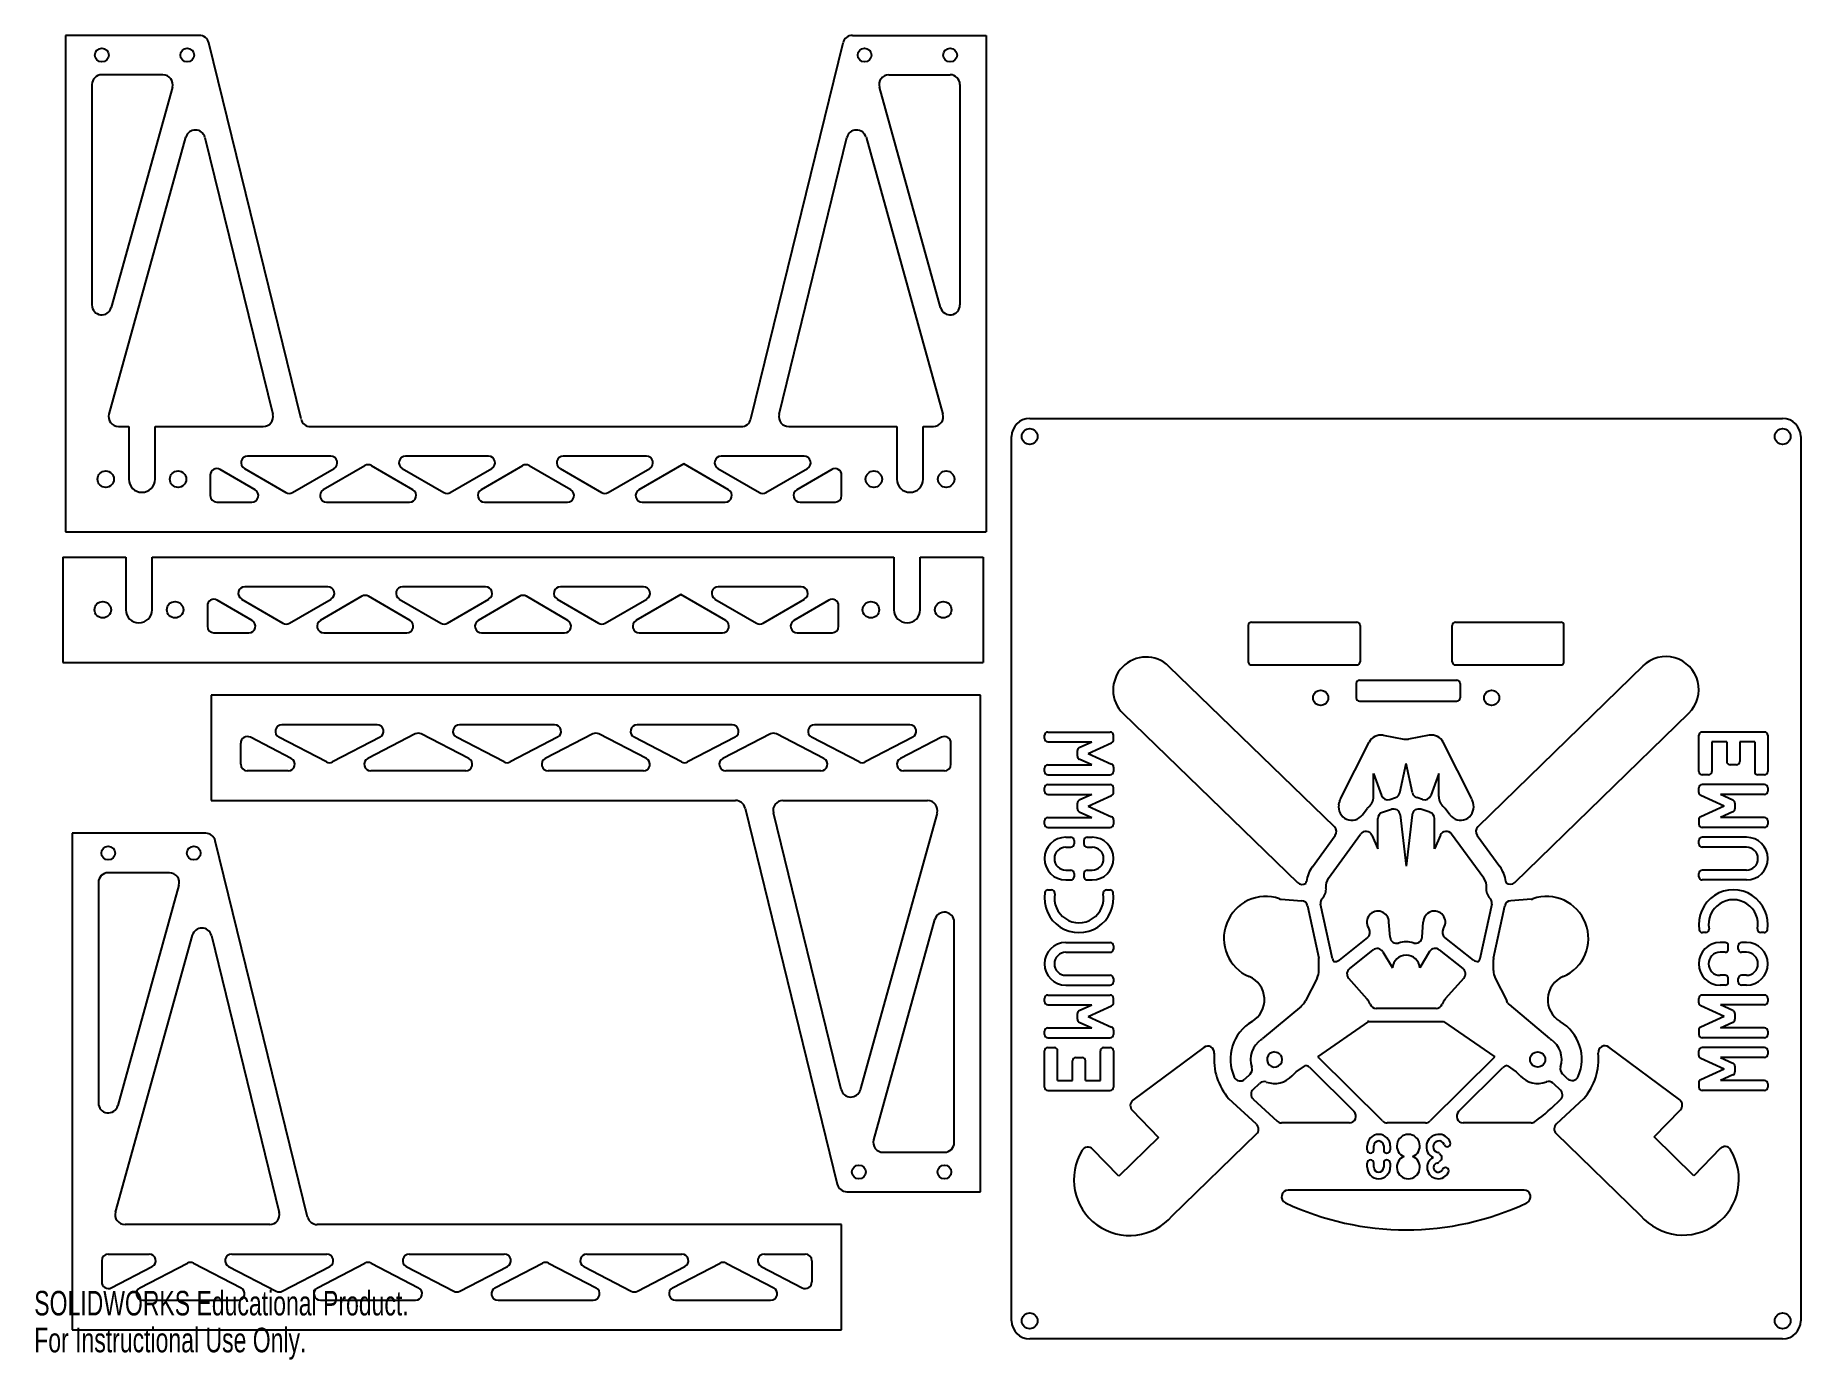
# Model space of a CAD drawing. Header units: millimetres. Extents: x 0 to 269, y 0 to 201.
import ezdxf

# ---------------------------------------------------------------- set-up
doc = ezdxf.new("R2010")
doc.units = ezdxf.units.MM
doc.layers.add('SLD-0', color=179, linetype='Continuous')
doc.styles.add('SLDTEXTSTYLE0', font='TXT', dxfattribs={"width": 0.7})

msp = doc.modelspace()

# ---------------------------------------------------------------- linework, layer by layer
at = {"color": 7, "linetype": 'Continuous', "lineweight": 25}
for p, q in [((4.77, 201.37), (4.77, 125.87)), ((25.09, 201.37), (4.77, 201.37)), ((124.44, 201.37), (144.77, 201.37)), ((144.77, 201.37), (144.77, 125.87)), ((40.57, 143.02), (26.55, 200.23)), ((108.97, 143.02), (122.99, 200.23)), ((8.77, 193.87), (8.77, 160.36)), ((19.57, 195.37), (10.27, 195.37)), ((21.01, 193.47), (11.71, 159.96)), ((137.82, 159.96), (128.52, 193.47)), ((129.96, 195.37), (139.27, 195.37)), ((140.77, 193.87), (140.77, 160.36)), ((11.37, 143.78), (23.05, 185.87)), ((25.96, 185.83), (36.27, 143.73)), ((113.26, 143.73), (123.57, 185.83)), ((126.48, 185.87), (138.16, 143.78)), ((12.81, 141.87), (14.37, 141.87)), ((14.37, 141.87), (14.37, 133.87)), ((18.37, 133.87), (18.37, 141.87)), ((18.37, 141.87), (34.81, 141.87)), ((42.02, 141.87), (107.51, 141.87)), ((114.72, 141.87), (131.17, 141.87)), ((131.17, 141.87), (131.17, 133.87)), ((135.17, 133.87), (135.17, 141.87)), ((135.17, 141.87), (136.72, 141.87)), ((45.08, 137.37), (32.45, 137.37)), ((69.08, 137.37), (56.45, 137.37)), ((93.08, 137.37), (80.45, 137.37)), ((117.08, 137.37), (104.45, 137.37)), ((26.77, 134.48), (26.77, 131.37)), ((33.59, 132.24), (28.27, 135.34)), ((31.95, 135.51), (38.26, 131.83)), ((39.27, 131.83), (45.59, 135.51)), ((50.26, 135.92), (43.95, 132.24)), ((57.59, 132.24), (51.27, 135.92)), ((55.95, 135.51), (62.26, 131.83)), ((63.27, 131.83), (69.59, 135.51)), ((74.26, 135.92), (67.95, 132.24)), ((81.59, 132.24), (75.27, 135.92)), ((79.95, 135.51), (86.26, 131.83)), ((87.27, 131.83), (93.59, 135.51)), ((98.77, 136.22), (91.95, 132.24)), ((105.59, 132.24), (98.77, 136.22)), ((103.95, 135.51), (110.26, 131.83)), ((111.27, 131.83), (117.59, 135.51)), ((121.26, 135.34), (115.95, 132.24)), ((122.77, 131.37), (122.77, 134.48)), ((27.77, 130.37), (33.08, 130.37)), ((44.45, 130.37), (57.08, 130.37)), ((68.45, 130.37), (81.08, 130.37)), ((92.45, 130.37), (105.08, 130.37)), ((116.45, 130.37), (121.77, 130.37)), ((4.77, 125.87), (144.77, 125.87))]:
    msp.add_line(p, q, dxfattribs=at)
for centre, radius in [((10.27, 198.37), 1.05), ((23.27, 198.37), 1.05), ((126.27, 198.37), 1.05), ((139.27, 198.37), 1.05), ((10.87, 133.87), 1.25), ((21.87, 133.87), 1.25), ((127.67, 133.87), 1.25), ((138.67, 133.87), 1.25)]:
    msp.add_circle(centre, radius, dxfattribs=at)
for centre, radius, start, end in [((25.09, 199.87), 1.5, 13.7681, 90), ((124.44, 199.87), 1.5, 90, 166.2319), ((10.27, 193.87), 1.5, 90, 180), ((19.57, 193.87), 1.5, 344.4851, 90), ((129.96, 193.87), 1.5, 90, 195.5149), ((139.27, 193.87), 1.5, 0, 90), ((24.5, 185.47), 1.5, 13.7681, 164.4851), ((125.03, 185.47), 1.5, 15.5149, 166.2319), ((10.27, 160.36), 1.5, 180, 344.4851), ((139.27, 160.36), 1.5, 195.5149, 0), ((12.81, 143.37), 1.5, 164.4851, 270), ((34.81, 143.37), 1.5, 270, 13.7681), ((42.02, 143.37), 1.5, 193.7681, 270), ((107.51, 143.37), 1.5, 270, 346.2319), ((114.72, 143.37), 1.5, 166.2319, 270), ((136.72, 143.37), 1.5, 270, 15.5149), ((32.45, 136.37), 1, 90, 239.7436), ((45.08, 136.37), 1, 300.2564, 90), ((56.45, 136.37), 1, 90, 239.7436), ((69.08, 136.37), 1, 300.2564, 90), ((80.45, 136.37), 1, 90, 239.7436), ((93.08, 136.37), 1, 300.2564, 90), ((104.45, 136.37), 1, 90, 239.7436), ((117.08, 136.37), 1, 300.2564, 90), ((27.77, 134.48), 1, 59.7436, 180), ((50.77, 135.06), 1, 59.7436, 120.2564), ((74.77, 135.06), 1, 59.7436, 120.2564), ((121.77, 134.48), 1, 0, 120.2564), ((16.37, 133.87), 2, 180, 0), ((33.08, 131.37), 1, 270, 59.7436), ((38.77, 132.69), 1, 239.7436, 300.2564), ((44.45, 131.37), 1, 120.2564, 270), ((57.08, 131.37), 1, 270, 59.7436), ((62.77, 132.69), 1, 239.7436, 300.2564), ((68.45, 131.37), 1, 120.2564, 270), ((81.08, 131.37), 1, 270, 59.7436), ((86.77, 132.69), 1, 239.7436, 300.2564), ((92.45, 131.37), 1, 120.2564, 270), ((105.08, 131.37), 1, 270, 59.7436), ((110.77, 132.69), 1, 239.7436, 300.2564), ((116.45, 131.37), 1, 120.2564, 270), ((133.17, 133.87), 2, 180, 0), ((27.77, 131.37), 1, 180, 270), ((121.77, 131.37), 1, 270, 0)]:
    msp.add_arc(centre, radius, start, end, dxfattribs=at)
at = {"layer": 'SLD-0', "color": 179, "linetype": 'Continuous', "lineweight": 25}
for p, q in [((151.37, 143.11), (265.87, 143.11)), ((148.62, 5.86), (148.62, 140.36)), ((268.62, 140.36), (268.62, 5.86)), ((4.32, 122.01), (13.92, 122.01)), ((4.32, 122.01), (4.32, 106.01)), ((13.92, 122.01), (13.92, 114.01)), ((17.92, 122.01), (130.72, 122.01)), ((17.92, 114.01), (17.92, 122.01)), ((130.72, 122.01), (130.72, 114.01)), ((134.72, 122.01), (144.32, 122.01)), ((134.72, 114.01), (134.72, 122.01)), ((144.32, 122.01), (144.32, 106.01)), ((33.14, 112.37), (27.83, 115.47)), ((31.5, 115.64), (37.82, 111.96)), ((44.64, 117.51), (32.01, 117.51)), ((38.83, 111.96), (45.14, 115.64)), ((49.82, 116.05), (43.5, 112.37)), ((57.14, 112.37), (50.83, 116.05)), ((55.5, 115.64), (61.82, 111.96)), ((68.64, 117.51), (56.01, 117.51)), ((62.83, 111.96), (69.14, 115.64)), ((73.82, 116.05), (67.5, 112.37)), ((81.14, 112.37), (74.83, 116.05)), ((79.5, 115.64), (85.82, 111.96)), ((92.64, 117.51), (80.01, 117.51)), ((86.83, 111.96), (93.14, 115.64)), ((98.32, 116.35), (91.5, 112.37)), ((105.14, 112.37), (98.32, 116.35)), ((103.5, 115.64), (109.82, 111.96)), ((116.64, 117.51), (104.01, 117.51)), ((110.83, 111.96), (117.14, 115.64)), ((120.82, 115.47), (115.5, 112.37)), ((26.32, 114.61), (26.32, 111.51)), ((122.32, 111.51), (122.32, 114.61)), ((27.32, 110.51), (32.64, 110.51)), ((44.01, 110.51), (56.64, 110.51)), ((68.01, 110.51), (80.64, 110.51)), ((92.01, 110.51), (104.64, 110.51)), ((116.01, 110.51), (121.32, 110.51)), ((184.62, 111.61), (184.62, 106.11)), ((185.12, 112.11), (201.12, 112.11)), ((201.62, 111.61), (201.62, 106.11)), ((215.62, 106.11), (215.62, 111.61)), ((216.12, 112.11), (232.12, 112.11)), ((232.62, 106.11), (232.62, 111.61)), ((4.32, 106.01), (144.32, 106.01)), ((197.71, 80.99), (172.54, 105.4)), ((185.12, 105.61), (201.12, 105.61)), ((216.12, 105.61), (232.12, 105.61)), ((244.64, 105.46), (219.51, 81)), ((201.02, 102.81), (201.02, 100.61)), ((201.52, 103.31), (216.32, 103.31)), ((216.82, 102.81), (216.82, 100.61)), ((143.9, 101), (26.9, 101)), ((26.9, 101), (26.9, 85)), ((143.9, 25.5), (143.9, 101)), ((201.52, 100.11), (216.32, 100.11)), ((165.58, 98.22), (192.08, 72.52)), ((225.16, 72.54), (251.61, 98.29)), ((39.08, 91.38), (32.86, 94.61)), ((44.44, 90.86), (37.21, 94.61)), ((52.12, 96.5), (37.67, 96.5)), ((52.58, 94.61), (45.36, 90.86)), ((57.94, 95.13), (50.71, 91.38)), ((66.08, 91.38), (58.86, 95.13)), ((71.44, 90.86), (64.21, 94.61)), ((79.12, 96.5), (64.67, 96.5)), ((79.58, 94.61), (72.36, 90.86)), ((84.94, 95.13), (77.71, 91.38)), ((93.08, 91.38), (85.86, 95.13)), ((98.44, 90.86), (91.21, 94.61)), ((106.12, 96.5), (91.67, 96.5)), ((106.58, 94.61), (99.36, 90.86)), ((111.94, 95.13), (104.71, 91.38)), ((120.08, 91.38), (112.86, 95.13)), ((125.44, 90.86), (118.21, 94.61)), ((133.12, 96.5), (118.67, 96.5)), ((133.58, 94.61), (126.36, 90.86)), ((137.94, 94.61), (131.71, 91.38)), ((153.62, 94.41), (153.62, 94.91)), ((154.12, 95.41), (163.62, 95.41)), ((164.12, 94.23), (164.12, 94.91)), ((205.12, 94.92), (208.26, 94.35)), ((212.11, 94.92), (208.97, 94.35)), ((253.12, 89.41), (253.12, 94.91)), ((263.12, 95.41), (253.62, 95.41)), ((263.62, 94.91), (263.62, 89.41)), ((31.4, 90.5), (31.4, 93.72)), ((139.4, 90.5), (139.4, 93.72)), ((154.12, 93.91), (160.82, 93.91)), ((158.62, 91.73), (158.62, 92.58)), ((158.91, 93.04), (160.82, 93.91)), ((160.27, 92.16), (163.82, 93.77)), ((160.27, 92.16), (163.82, 90.54)), ((198.62, 85.23), (202.98, 93.85)), ((218.61, 85.23), (214.25, 93.85)), ((255.12, 93.91), (255.12, 89.41)), ((257.37, 93.91), (255.12, 93.91)), ((257.37, 93.91), (257.37, 90.91)), ((261.62, 93.91), (259.37, 93.91)), ((259.37, 93.91), (259.37, 90.91)), ((261.62, 93.91), (261.62, 89.41)), ((38.62, 89.5), (32.4, 89.5)), ((65.62, 89.5), (51.17, 89.5)), ((92.62, 89.5), (78.17, 89.5)), ((119.62, 89.5), (105.17, 89.5)), ((138.4, 89.5), (132.17, 89.5)), ((153.62, 89.41), (153.62, 89.91)), ((154.12, 90.41), (160.82, 90.41)), ((154.12, 88.91), (163.62, 88.91)), ((160.82, 90.41), (158.91, 91.27)), ((164.12, 90.08), (164.12, 89.41)), ((203.65, 89.08), (204.87, 85.76)), ((203.65, 85.59), (203.65, 89.08)), ((207.66, 86.19), (208.62, 90.61)), ((209.57, 86.19), (208.62, 90.61)), ((213.58, 89.08), (212.36, 85.76)), ((213.58, 85.59), (213.58, 89.08)), ((254.62, 88.91), (253.62, 88.91)), ((258.87, 90.41), (257.87, 90.41)), ((263.12, 88.91), (262.12, 88.91)), ((153.62, 86.41), (153.62, 86.91)), ((154.12, 87.41), (163.62, 87.41)), ((154.12, 85.91), (160.82, 85.91)), ((160.82, 85.91), (158.91, 85.04)), ((164.12, 86.23), (164.12, 86.91)), ((253.12, 86.23), (253.12, 86.91)), ((263.12, 87.41), (253.62, 87.41)), ((263.12, 85.91), (256.42, 85.91)), ((258.32, 85.04), (256.42, 85.91)), ((263.62, 86.91), (263.62, 86.41)), ((26.9, 85), (106.64, 85)), ((108.1, 83.85), (122.12, 26.64)), ((113.85, 85), (135.85, 85)), ((158.62, 83.73), (158.62, 84.58)), ((158.91, 83.27), (160.82, 82.41)), ((160.27, 84.16), (163.82, 85.77)), ((160.27, 84.16), (163.82, 82.54)), ((198.38, 84.35), (198.44, 84.68)), ((201.96, 82.82), (202.67, 83.8)), ((205, 83.2), (206.38, 83.66)), ((206.13, 85.16), (207.01, 85.46)), ((211.1, 85.16), (210.22, 85.46)), ((212.23, 83.2), (210.86, 83.66)), ((215.27, 82.82), (214.56, 83.8)), ((218.85, 84.35), (218.8, 84.68)), ((256.97, 84.16), (253.41, 85.77)), ((256.97, 84.16), (253.41, 82.54)), ((258.32, 83.27), (256.42, 82.41)), ((258.62, 84.58), (258.62, 83.73)), ((122.71, 41.04), (112.39, 83.14)), ((137.29, 83.09), (125.61, 41)), ((153.62, 81.41), (153.62, 81.91)), ((154.12, 82.41), (160.82, 82.41)), ((154.12, 80.91), (163.62, 80.91)), ((164.12, 82.08), (164.12, 81.41)), ((204.32, 77.64), (204.32, 82.25)), ((207.69, 82.83), (208.62, 75.01)), ((209.54, 82.83), (208.62, 75.01)), ((212.91, 77.64), (212.91, 82.25)), ((253.12, 82.08), (253.12, 81.41)), ((263.12, 80.91), (253.62, 80.91)), ((263.12, 82.41), (256.42, 82.41)), ((263.62, 81.91), (263.62, 81.41)), ((5.75, 80.01), (5.75, 4.51)), ((26.07, 80.01), (5.75, 80.01)), ((41.55, 21.65), (27.53, 78.86)), ((156.87, 79.41), (157.62, 79.41)), ((156.87, 77.91), (157.62, 77.91)), ((158.12, 78.91), (158.12, 78.41)), ((159.62, 78.91), (159.62, 78.41)), ((160.12, 79.41), (160.87, 79.41)), ((160.12, 77.91), (160.87, 77.91)), ((194.36, 74.92), (197.82, 79.68)), ((196.79, 73.17), (201.69, 79.9)), ((203.41, 79.71), (204.32, 77.64)), ((213.82, 79.71), (212.91, 77.64)), ((220.44, 73.17), (215.54, 79.9)), ((219.4, 79.7), (222.87, 74.94)), ((253.12, 78.41), (253.12, 78.91)), ((260.37, 79.41), (253.62, 79.41)), ((260.37, 77.91), (253.62, 77.91)), ((9.75, 72.51), (9.75, 38.99)), ((20.55, 74.01), (11.25, 74.01)), ((156.87, 74.41), (157.62, 74.41)), ((156.87, 72.91), (157.62, 72.91)), ((158.12, 73.91), (158.12, 73.41)), ((159.62, 73.91), (159.62, 73.41)), ((160.12, 74.41), (160.87, 74.41)), ((160.12, 72.91), (160.87, 72.91)), ((253.12, 73.41), (253.12, 73.91)), ((260.37, 74.41), (253.62, 74.41)), ((260.37, 72.91), (253.62, 72.91)), ((22, 72.11), (12.69, 38.59)), ((154.18, 71.41), (154.68, 71.41)), ((163.05, 71.41), (163.56, 71.41)), ((189.6, 69.99), (192.72, 69.75)), ((227.63, 69.99), (224.52, 69.75)), ((193.62, 68.97), (195.35, 61.02)), ((197.42, 60.91), (195.61, 69.25)), ((221.63, 69.24), (219.84, 60.94)), ((221.9, 61.04), (223.61, 68.97)), ((12.35, 22.41), (24.04, 64.5)), ((26.94, 64.46), (37.26, 22.36)), ((127.65, 33.4), (136.95, 66.91)), ((139.9, 33), (139.9, 66.51)), ((202.88, 65.64), (202.99, 65.46)), ((206.18, 64.2), (206, 66.5)), ((211.05, 64.2), (211.23, 66.5)), ((214.35, 65.64), (214.25, 65.48)), ((254.18, 64.91), (253.68, 64.91)), ((263.06, 64.91), (262.55, 64.91)), ((156.87, 63.41), (163.62, 63.41)), ((156.87, 61.91), (163.62, 61.91)), ((164.12, 62.91), (164.12, 62.41)), ((202.75, 64.17), (198.43, 60.72)), ((199.99, 59.41), (203.58, 62.27)), ((205.06, 62), (206.54, 59.53)), ((212.18, 62.02), (210.69, 59.53)), ((213.66, 62.29), (217.25, 59.43)), ((218.84, 60.72), (214.49, 64.18)), ((257.11, 63.41), (256.36, 63.41)), ((257.11, 61.91), (256.36, 61.91)), ((257.61, 62.41), (257.61, 62.91)), ((259.11, 62.41), (259.11, 62.91)), ((260.37, 63.41), (259.61, 63.41)), ((260.37, 61.91), (259.61, 61.91)), ((195.35, 59.13), (195.35, 61.02)), ((221.88, 59.13), (221.88, 60.82)), ((156.87, 58.41), (163.62, 58.41)), ((156.87, 56.91), (163.62, 56.91)), ((164.12, 57.91), (164.12, 57.41)), ((195.08, 57.99), (193.3, 54.51)), ((199.87, 57.96), (202.66, 54.82)), ((217.38, 57.98), (214.57, 54.82)), ((222.16, 57.99), (223.92, 54.54)), ((257.11, 58.41), (256.36, 58.41)), ((257.11, 56.91), (256.36, 56.91)), ((257.61, 57.41), (257.61, 57.91)), ((259.11, 57.41), (259.11, 57.91)), ((260.37, 58.41), (259.61, 58.41)), ((260.37, 56.91), (259.61, 56.91)), ((153.62, 54.41), (153.62, 54.91)), ((154.12, 55.41), (163.62, 55.41)), ((154.12, 53.91), (160.82, 53.91)), ((158.91, 53.04), (160.82, 53.91)), ((160.27, 52.16), (163.82, 53.77)), ((164.12, 54.23), (164.12, 54.91)), ((192.68, 53.73), (186.79, 48.8)), ((224.28, 53.96), (230.44, 48.8)), ((253.12, 54.23), (253.12, 54.91)), ((256.97, 52.16), (253.41, 53.77)), ((263.12, 55.41), (253.62, 55.41)), ((263.12, 53.91), (256.42, 53.91)), ((258.32, 53.04), (256.42, 53.91)), ((263.62, 54.91), (263.62, 54.41)), ((158.62, 51.73), (158.62, 52.58)), ((158.91, 51.27), (160.82, 50.41)), ((160.27, 52.16), (163.82, 50.54)), ((195.19, 45.99), (202.95, 51.37)), ((202.95, 51.37), (202.76, 51.37)), ((202.93, 51.39), (214.3, 51.39)), ((213.16, 53.39), (204.07, 53.39)), ((214.3, 51.39), (222.09, 46.01)), ((256.97, 52.16), (253.41, 50.54)), ((256.42, 50.41), (258.32, 51.27)), ((258.62, 52.58), (258.62, 51.73)), ((153.62, 49.41), (153.62, 49.91)), ((154.12, 50.41), (160.82, 50.41)), ((154.12, 48.91), (163.62, 48.91)), ((164.12, 50.08), (164.12, 49.41)), ((253.12, 50.08), (253.12, 49.41)), ((263.12, 48.91), (253.62, 48.91)), ((263.12, 50.41), (256.42, 50.41)), ((263.62, 49.91), (263.62, 49.41)), ((153.62, 41.41), (153.62, 46.91)), ((154.12, 47.41), (155.12, 47.41)), ((155.62, 42.41), (155.62, 46.91)), ((158.37, 45.91), (159.37, 45.91)), ((162.12, 42.41), (162.12, 46.91)), ((162.62, 47.41), (163.62, 47.41)), ((164.12, 46.91), (164.12, 41.41)), ((177.85, 47.45), (167.07, 39.4)), ((188.6, 46.76), (188.65, 46.72)), ((205.01, 36.26), (195.23, 45.94)), ((222.01, 45.93), (212.28, 36.26)), ((250.22, 39.47), (239.42, 47.5)), ((253.12, 46.23), (253.12, 46.91)), ((256.97, 44.16), (253.41, 45.77)), ((263.12, 47.41), (253.62, 47.41)), ((263.12, 45.91), (256.42, 45.91)), ((256.42, 45.91), (258.32, 45.04)), ((263.62, 46.91), (263.62, 46.41)), ((157.87, 42.41), (157.87, 45.41)), ((159.87, 42.41), (159.87, 45.41)), ((184.9, 43.39), (184.09, 42.61)), ((191.29, 43.13), (191.87, 43.75)), ((191.87, 43.75), (191.91, 43.71)), ((191.91, 43.71), (193.33, 44.7)), ((193.9, 44.42), (200.69, 37.68)), ((216.59, 37.68), (223.34, 44.4)), ((224, 44.69), (225.36, 43.75)), ((225.94, 43.13), (225.36, 43.75)), ((233.18, 42.68), (232.35, 43.46)), ((256.97, 44.16), (253.41, 42.54)), ((258.32, 43.27), (256.42, 42.41)), ((258.62, 44.58), (258.62, 43.73)), ((154.12, 40.91), (163.62, 40.91)), ((155.62, 42.41), (157.87, 42.41)), ((159.87, 42.41), (162.12, 42.41)), ((185.36, 41.06), (186.32, 41.98)), ((230.98, 42), (232.07, 40.97)), ((253.12, 42.08), (253.12, 41.41)), ((263.12, 40.91), (253.62, 40.91)), ((263.12, 42.41), (256.42, 42.41)), ((263.62, 41.91), (263.62, 41.41)), ((166.95, 37.9), (170.98, 33.76)), ((185.85, 35.75), (181.67, 39.62)), ((185.36, 39.6), (188.99, 36.24)), ((235.62, 39.66), (231.45, 35.78)), ((246.32, 33.83), (250.34, 37.97)), ((199.98, 35.97), (189.67, 35.97)), ((211.57, 35.97), (205.72, 35.97)), ((227.63, 35.97), (217.3, 35.97)), ((170.98, 33.76), (164.92, 27.87)), ((173.05, 21.83), (185.86, 34.3)), ((202.7, 31.85), (202.7, 32.47)), ((203.7, 31.85), (203.7, 32.47)), ((205.2, 32.47), (205.2, 31.85)), ((206.2, 32.47), (206.2, 31.85)), ((231.44, 34.34), (244.27, 21.89)), ((252.39, 27.94), (246.32, 33.83)), ((129.09, 31.5), (138.4, 31.5)), ((164.92, 27.87), (160.93, 31.97)), ((202.7, 29.23), (202.7, 29.85)), ((203.7, 29.23), (203.7, 29.85)), ((205.2, 29.85), (205.2, 29.23)), ((206.2, 29.85), (206.2, 29.23)), ((213.94, 30.37), (213.63, 30.02)), ((213.71, 31.31), (213.95, 31.01)), ((256.38, 32.05), (252.39, 27.94)), ((123.57, 25.5), (143.9, 25.5)), ((226.55, 25.73), (190.68, 25.73)), ((35.8, 20.51), (13.8, 20.51)), ((122.75, 20.51), (43.01, 20.51)), ((122.75, 4.51), (122.75, 20.51)), ((10.25, 15.01), (10.25, 11.78)), ((11.25, 16.01), (17.48, 16.01)), ((11.71, 10.89), (17.94, 14.12)), ((16.06, 10.89), (23.29, 14.64)), ((24.21, 14.64), (31.44, 10.89)), ((29.56, 14.12), (36.79, 10.37)), ((30.02, 16.01), (44.48, 16.01)), ((37.71, 10.37), (44.94, 14.12)), ((43.06, 10.89), (50.29, 14.64)), ((51.21, 14.64), (58.44, 10.89)), ((56.56, 14.12), (63.79, 10.37)), ((57.02, 16.01), (71.48, 16.01)), ((64.71, 10.37), (71.94, 14.12)), ((70.06, 10.89), (77.29, 14.64)), ((78.21, 14.64), (85.44, 10.89)), ((83.56, 14.12), (90.79, 10.37)), ((84.02, 16.01), (98.48, 16.01)), ((91.71, 10.37), (98.94, 14.12)), ((97.06, 10.89), (104.29, 14.64)), ((105.21, 14.64), (112.44, 10.89)), ((110.56, 14.12), (116.79, 10.89)), ((111.02, 16.01), (117.25, 16.01)), ((118.25, 15.01), (118.25, 11.78)), ((16.52, 9.01), (30.98, 9.01)), ((43.52, 9.01), (57.98, 9.01)), ((70.52, 9.01), (84.98, 9.01)), ((97.52, 9.01), (111.98, 9.01)), ((5.75, 4.51), (122.75, 4.51)), ((265.87, 3.11), (151.37, 3.11))]:
    msp.add_line(p, q, dxfattribs=at)
for centre, radius in [((151.37, 140.36), 1.2), ((265.87, 140.36), 1.2), ((10.42, 114.01), 1.25), ((21.42, 114.01), 1.25), ((127.22, 114.01), 1.25), ((138.22, 114.01), 1.25), ((195.62, 100.61), 1.15), ((221.62, 100.61), 1.15), ((11.25, 77.01), 1.05), ((24.25, 77.01), 1.05), ((228.62, 45.61), 1.15), ((125.4, 28.5), 1.05), ((138.4, 28.5), 1.05), ((151.37, 5.86), 1.2), ((265.87, 5.86), 1.2)]:
    msp.add_circle(centre, radius, dxfattribs=at)
for centre, radius, start, end in [((151.37, 140.36), 2.75, 90, 180), ((265.87, 140.36), 2.75, 0, 90), ((27.32, 114.61), 1, 59.7436, 180), ((32.01, 116.51), 1, 90, 239.7436), ((44.64, 116.51), 1, 300.2564, 90), ((50.32, 115.19), 1, 59.7436, 120.2564), ((56.01, 116.51), 1, 90, 239.7436), ((68.64, 116.51), 1, 300.2564, 90), ((74.32, 115.19), 1, 59.7436, 120.2564), ((80.01, 116.51), 1, 90, 239.7436), ((92.64, 116.51), 1, 300.2564, 90), ((104.01, 116.51), 1, 90, 239.7436), ((116.64, 116.51), 1, 300.2564, 90), ((121.32, 114.61), 1, 0, 120.2564), ((15.92, 114.01), 2, 180, 0), ((132.72, 114.01), 2, 180, 0), ((27.32, 111.51), 1, 180, 270), ((32.64, 111.51), 1, 270, 59.7436), ((38.32, 112.82), 1, 239.7436, 300.2564), ((44.01, 111.51), 1, 120.2564, 270), ((56.64, 111.51), 1, 270, 59.7436), ((62.32, 112.82), 1, 239.7436, 300.2564), ((68.01, 111.51), 1, 120.2564, 270), ((80.64, 111.51), 1, 270, 59.7436), ((86.32, 112.82), 1, 239.7436, 300.2564), ((92.01, 111.51), 1, 120.2564, 270), ((104.64, 111.51), 1, 270, 59.7436), ((110.32, 112.82), 1, 239.7436, 300.2564), ((116.01, 111.51), 1, 120.2564, 270), ((121.32, 111.51), 1, 270, 0), ((185.12, 111.61), 0.5, 90, 180), ((201.12, 111.61), 0.5, 0, 90), ((216.12, 111.61), 0.5, 90, 180), ((232.12, 111.61), 0.5, 0, 90), ((169.06, 101.81), 5, 45.8692, 225.8692), ((185.12, 106.11), 0.5, 180, 270), ((201.12, 106.11), 0.5, 270, 0), ((216.12, 106.11), 0.5, 180, 270), ((232.12, 106.11), 0.5, 270, 0), ((248.12, 101.88), 5, 314.2265, 134.2265), ((201.52, 102.81), 0.5, 90, 180), ((216.32, 102.81), 0.5, 0, 90), ((201.52, 100.61), 0.5, 180, 270), ((216.32, 100.61), 0.5, 270, 0), ((32.4, 93.72), 1, 62.5924, 180), ((37.67, 95.5), 1, 90, 242.5924), ((52.12, 95.5), 1, 297.4076, 90), ((58.4, 94.24), 1, 62.5924, 117.4076), ((64.67, 95.5), 1, 90, 242.5924), ((79.12, 95.5), 1, 297.4076, 90), ((85.4, 94.24), 1, 62.5924, 117.4076), ((91.67, 95.5), 1, 90, 242.5924), ((106.12, 95.5), 1, 297.4076, 90), ((112.4, 94.24), 1, 62.5924, 117.4076), ((118.67, 95.5), 1, 90, 242.5924), ((133.12, 95.5), 1, 297.4076, 90), ((138.4, 93.72), 1, 0, 117.4076), ((154.12, 94.91), 0.5, 90, 180), ((154.12, 94.41), 0.5, 180, 270), ((163.62, 94.91), 0.5, 0, 90), ((163.62, 94.23), 0.5, 294.444, 0), ((204.77, 92.95), 2, 79.7617, 153.1684), ((208.62, 96.32), 2, 259.7617, 280.2383), ((212.47, 92.95), 2, 26.8316, 100.2383), ((253.62, 94.91), 0.5, 90, 180), ((263.12, 94.91), 0.5, 0, 90), ((38.62, 90.5), 1, 270, 62.5924), ((51.17, 90.5), 1, 117.4076, 270), ((65.62, 90.5), 1, 270, 62.5924), ((78.17, 90.5), 1, 117.4076, 270), ((92.62, 90.5), 1, 270, 62.5924), ((105.17, 90.5), 1, 117.4076, 270), ((119.62, 90.5), 1, 270, 62.5924), ((132.17, 90.5), 1, 117.4076, 270), ((159.12, 92.58), 0.5, 114.4441, 179.9997), ((159.12, 91.73), 0.5, 179.9997, 245.556), ((32.4, 90.5), 1, 180, 270), ((44.9, 91.75), 1, 242.5924, 297.4076), ((71.9, 91.75), 1, 242.5924, 297.4076), ((98.9, 91.75), 1, 242.5924, 297.4076), ((125.9, 91.75), 1, 242.5924, 297.4076), ((138.4, 90.5), 1, 270, 0), ((154.12, 89.91), 0.5, 90, 180), ((154.12, 89.41), 0.5, 180, 270), ((163.62, 89.41), 0.5, 270, 0), ((163.62, 90.08), 0.5, 0, 65.5561), ((253.62, 89.41), 0.5, 180, 270), ((254.62, 89.41), 0.5, 270, 0), ((257.87, 90.91), 0.5, 180, 270), ((258.87, 90.91), 0.5, 270, 0), ((262.12, 89.41), 0.5, 180.0001, 270), ((263.12, 89.41), 0.5, 270, 360), ((154.12, 86.91), 0.5, 90, 180), ((154.12, 86.41), 0.5, 180, 270), ((163.62, 86.91), 0.5, 0, 90), ((163.62, 86.23), 0.5, 294.4441, 0), ((206.69, 86.4), 1, 288.6792, 347.8444), ((210.54, 86.4), 1, 192.1556, 251.3208), ((253.62, 86.91), 0.5, 90, 180), ((253.62, 86.23), 0.5, 180, 245.5562), ((263.12, 86.91), 0.5, 360, 90), ((263.12, 86.41), 0.5, 270, 360), ((106.64, 83.5), 1.5, 13.7681, 90), ((113.85, 83.5), 1.5, 90, 193.7681), ((135.85, 83.5), 1.5, 344.4851, 90), ((159.12, 84.58), 0.5, 114.4441, 180), ((159.12, 83.73), 0.5, 180, 245.5561), ((200.35, 84), 2, 169.7617, 323.9162), ((200.4, 84.32), 2, 153.1684, 169.7617), ((203.48, 83.21), 1, 127.5466, 143.9162), ((201.65, 85.59), 2, 307.5466, 0), ((205.81, 86.11), 1, 200.1031, 288.6792), ((206.7, 82.71), 1, 6.7542, 108.6792), ((210.53, 82.71), 1, 71.3208, 173.2458), ((211.42, 86.11), 1, 251.3208, 339.8969), ((215.58, 85.59), 2, 180, 232.4534), ((213.75, 83.21), 1, 36.0838, 52.4534), ((216.89, 84), 2, 216.0838, 10.2383), ((216.83, 84.32), 2, 10.2383, 26.8316), ((258.12, 84.58), 0.5, 0.0002, 65.5561), ((258.12, 83.73), 0.5, 294.4441, 0.0002), ((154.12, 81.91), 0.5, 90, 180), ((154.12, 81.41), 0.5, 180, 270), ((163.62, 81.41), 0.5, 270, 0), ((163.62, 82.08), 0.5, 0, 65.5561), ((197.01, 80.27), 1, 324.0119, 45.8692), ((205.32, 82.25), 1, 108.6792, 180), ((211.91, 82.25), 1, 0, 71.3208), ((220.21, 80.29), 1, 134.2265, 216.0838), ((253.62, 82.08), 0.5, 114.4441, 180), ((253.62, 81.41), 0.5, 180, 270), ((263.12, 81.91), 0.5, 360, 90), ((263.12, 81.41), 0.5, 270, 0), ((26.07, 78.51), 1.5, 13.7681, 90), ((156.87, 76.16), 3.25, 90, 270), ((156.87, 76.16), 1.75, 90, 270), ((157.62, 78.91), 0.5, 0, 90), ((157.62, 78.41), 0.5, 270, 0), ((160.12, 78.91), 0.5, 90, 180), ((160.12, 78.41), 0.5, 180, 270), ((160.87, 76.16), 3.25, 270, 90), ((160.87, 76.16), 1.75, 270, 90), ((202.5, 79.31), 1, 23.735, 143.9162), ((214.73, 79.31), 1, 36.0838, 156.265), ((253.62, 78.91), 0.5, 90, 180), ((253.62, 78.41), 0.5, 180, 270), ((260.37, 76.16), 3.25, 270, 90), ((260.37, 76.16), 1.75, 270, 90), ((11.25, 72.51), 1.5, 90, 180), ((20.55, 72.51), 1.5, 344.4851, 90), ((157.62, 73.91), 0.5, 0, 90), ((157.62, 73.41), 0.5, 270, 0), ((160.12, 73.91), 0.5, 90, 180), ((160.12, 73.41), 0.5, 180, 270), ((192.78, 73.23), 1, 225.8692, 308.791), ((192.47, 72.81), 1, 339.2329, 352.0528), ((198.41, 71.98), 5, 144.0119, 172.0528), ((198.4, 72), 2, 143.9162, 187.2796), ((218.83, 72), 2, 352.7204, 36.0838), ((218.83, 72), 5, 8.0429, 36.0838), ((224.77, 72.84), 1, 188.0429, 200.8629), ((224.46, 73.26), 1, 231.3047, 314.2265), ((253.62, 73.91), 0.5, 90, 180), ((253.62, 73.41), 0.5, 180, 270), ((158.87, 70.16), 5.25, 170.9153, 9.0847), ((154.18, 70.91), 0.5, 90, 170.9153), ((154.68, 70.91), 0.5, 349.8357, 90), ((158.87, 70.16), 3.75, 169.8357, 10.1643), ((163.05, 70.91), 0.5, 90, 190.1643), ((163.56, 70.91), 0.5, 9.0847, 90), ((187.25, 64.05), 6.35, 70.7043, 246.9055), ((189.68, 70.99), 1, 250.7043, 265.6428), ((196.59, 69.46), 1, 134.8666, 192.2568), ((194.55, 71.5), 1.89, 314.8666, 7.2796), ((222.68, 71.5), 1.89, 172.7204, 225.2469), ((220.65, 69.46), 1, 347.8389, 45.2469), ((227.56, 70.99), 1, 274.3572, 289.2957), ((229.98, 64.05), 6.35, 293.0945, 109.2957), ((258.37, 66.16), 5.25, 350.9153, 189.0847), ((258.37, 66.16), 3.75, 349.8357, 190.1643), ((138.4, 66.51), 1.5, 0, 164.4851), ((192.64, 68.76), 1, 12.2568, 85.6428), ((204.32, 66.5), 1.68, 0, 210.926), ((212.91, 66.5), 1.68, 329.074, 180), ((224.59, 68.76), 1, 94.3572, 167.8389), ((25.48, 64.1), 1.5, 13.7681, 164.4851), ((202.13, 64.95), 1, 308.5431, 30.926), ((215.11, 64.96), 1, 149.074, 231.5526), ((253.68, 65.41), 0.5, 189.0847, 270), ((254.18, 65.41), 0.5, 270, 10.1643), ((262.55, 65.41), 0.5, 169.8357, 270), ((263.06, 65.41), 0.5, 270, 350.9153), ((156.87, 60.16), 3.25, 90, 270), ((156.87, 60.16), 1.75, 90, 270), ((163.62, 62.91), 0.5, 0, 90), ((163.62, 62.41), 0.5, 270, 0), ((204.21, 61.49), 1, 30.926, 128.5431), ((207.18, 64.28), 1, 184.4312, 286.4619), ((208.62, 59.41), 4.08, 73.5381, 106.4619), ((210.05, 64.28), 1, 253.5381, 355.5688), ((213.04, 61.5), 1, 51.5526, 149.074), ((256.36, 60.16), 3.25, 90, 270), ((256.36, 60.16), 1.75, 90, 270), ((257.11, 62.91), 0.5, 0, 90), ((257.11, 62.41), 0.5, 270, 0), ((259.61, 62.91), 0.5, 90, 180), ((259.61, 62.41), 0.5, 180, 270), ((260.37, 60.16), 3.25, 270, 90), ((260.37, 60.16), 1.75, 270, 90), ((192.85, 59.13), 2.5, 332.9568, 0), ((198.4, 61.12), 1, 192.2568, 217.0585), ((197.8, 61.5), 1, 258.1397, 308.5431), ((200.62, 58.63), 1, 128.5431, 221.6587), ((208.62, 59.41), 2.08, 3.2947, 176.7053), ((216.63, 58.65), 1, 318.3413, 51.5526), ((219.46, 61.51), 1, 231.5526, 279.957), ((218.86, 61.15), 1, 320.8972, 347.8389), ((222.88, 60.82), 1, 167.8389, 180), ((224.38, 59.13), 2.5, 180, 207.0432), ((163.62, 57.91), 0.5, 0, 90), ((163.62, 57.41), 0.5, 270, 0), ((183.25, 54.69), 3.83, 300.3379, 66.9055), ((233.98, 54.69), 3.83, 113.0945, 239.6621), ((257.11, 57.91), 0.5, 0, 90), ((257.11, 57.41), 0.5, 270, 0), ((259.61, 57.91), 0.5, 90, 180), ((259.61, 57.41), 0.5, 180, 270), ((154.12, 54.91), 0.5, 90, 180), ((154.12, 54.41), 0.5, 180, 270), ((163.62, 54.91), 0.5, 0, 90), ((163.62, 54.23), 0.5, 294.4441, 0), ((191.07, 55.65), 2.5, 309.9472, 332.9568), ((200.8, 53.16), 2.5, 20.4745, 41.6587), ((204.07, 54.39), 1, 200.4745, 270), ((213.16, 54.39), 1, 270, 339.5255), ((216.44, 53.16), 2.5, 138.3413, 159.5255), ((221.69, 53.4), 2.5, 19.7373, 27.0432), ((224.52, 54.41), 0.5, 199.7373, 232.115), ((222.67, 52.05), 2.5, 50.0528, 52.115), ((253.62, 54.91), 0.5, 90, 180), ((253.62, 54.23), 0.5, 180, 245.5561), ((263.12, 54.91), 0.5, 0, 90), ((263.12, 54.41), 0.5, 270, 0), ((159.12, 52.58), 0.5, 114.4441, 180.0002), ((159.12, 51.73), 0.5, 180.0002, 245.5561), ((188.54, 45.65), 6.64, 120.3379, 204.1356), ((202.93, 50.39), 1, 90, 99.416), ((228.69, 45.65), 6.64, 336.5868, 59.6621), ((258.12, 52.58), 0.5, 0, 65.5561), ((258.12, 51.73), 0.5, 294.4441, 0), ((154.12, 49.91), 0.5, 90, 180), ((154.12, 49.41), 0.5, 180, 270), ((163.62, 49.41), 0.5, 270, 360), ((163.62, 50.08), 0.5, 0, 65.5562), ((188.62, 45.61), 3.65, 123.9024, 198.7951), ((185.19, 50.72), 2.5, 303.9024, 309.9472), ((232.05, 50.72), 2.5, 230.0528, 236.0976), ((228.62, 45.61), 3.65, 342.0904, 56.0976), ((253.62, 50.08), 0.5, 114.4441, 180), ((253.62, 49.41), 0.5, 180, 270), ((263.12, 49.91), 0.5, 0, 90), ((263.12, 49.41), 0.5, 270, 360), ((154.12, 46.91), 0.5, 90, 180), ((155.12, 46.91), 0.5, 0.0001, 90), ((158.37, 45.41), 0.5, 90, 180), ((159.37, 45.41), 0.5, 0, 90), ((162.62, 46.91), 0.5, 90, 180), ((163.62, 46.91), 0.5, 0, 90), ((178.45, 46.64), 1, 354.3586, 126.7329), ((188.54, 45.65), 9.14, 174.3586, 221.2504), ((188.62, 45.61), 1.15, 90.9591, 37.0472), ((188.65, 45.57), 1.15, 39.9708, 90.3019), ((195.93, 46.65), 1, 221.5769, 225.3026), ((221.31, 46.64), 1, 314.7931, 321.2777), ((228.74, 45.68), 9.14, 318.8453, 5.7372), ((238.83, 46.69), 1, 53.3628, 185.7372), ((253.62, 46.91), 0.5, 90, 180), ((253.62, 46.23), 0.5, 180, 245.5561), ((263.12, 46.91), 0.5, 0, 90), ((263.12, 46.41), 0.5, 270, 0), ((184.21, 44.11), 1, 313.4797, 18.7951), ((188.62, 45.61), 3.65, 249.7491, 317.042), ((193.2, 43.71), 1, 45.2153, 82.1826), ((224.05, 43.69), 1, 92.9276, 134.8805), ((228.62, 45.61), 3.65, 222.958, 291.1417), ((233.04, 44.18), 1, 162.0904, 226.616), ((233.86, 43.41), 1, 226.616, 336.5868), ((258.12, 44.58), 0.5, 359.9997, 65.556), ((258.12, 43.73), 0.5, 294.4441, 359.9997), ((124.16, 41.4), 1.5, 193.7681, 344.4851), ((154.12, 41.41), 0.5, 180, 270), ((163.62, 41.41), 0.5, 270, 0), ((183.4, 43.34), 1, 204.1356, 313.4797), ((186.04, 40.34), 1, 133.4797, 227.1347), ((187.01, 41.25), 1, 69.7491, 133.4797), ((230.29, 41.28), 1, 46.616, 111.1417), ((231.39, 40.24), 1, 315.4909, 46.616), ((253.62, 42.08), 0.5, 114.444, 180), ((253.62, 41.41), 0.5, 180, 270), ((263.12, 41.91), 0.5, 0, 90), ((263.12, 41.41), 0.5, 270, 360), ((11.25, 38.99), 1.5, 180, 344.4851), ((167.67, 38.6), 1, 126.7329, 224.2265), ((199.98, 36.97), 1, 270, 45.2153), ((217.3, 36.97), 1, 134.8805, 270), ((208.62, 62.63), 32.93, 306.5389, 315.4909), ((249.62, 38.66), 1, 315.8692, 53.3628), ((185.17, 35.01), 1, 314.2265, 47.1347), ((189.67, 36.97), 1, 227.1347, 270), ((205.72, 36.97), 1, 225.3026, 270), ((211.57, 36.97), 1, 270, 314.7931), ((227.63, 36.97), 1, 270, 306.5389), ((232.13, 35.05), 1, 132.9611, 225.8692), ((129.09, 33), 1.5, 164.4851, 270), ((138.4, 33), 1.5, 270, 0), ((160.21, 31.27), 1, 44.2265, 148.1912), ((204.45, 32.47), 1.75, 0, 180), ((204.45, 32.47), 0.75, 0, 180), ((208.95, 32.47), 1.75, 291.9602, 248.0398), ((213.58, 32.35), 1.88, 21.3087, 242.5339), ((213.58, 32.35), 0.876, 21.3087, 259.1411), ((214.86, 32.85), 0.5, 201.3087, 21.3087), ((257.1, 31.36), 1, 31.9045, 135.8692), ((166.58, 27.33), 8.49, 148.1912, 319.6881), ((203.2, 31.85), 0.5, 180, 0), ((203.2, 29.85), 0.5, 0, 180), ((205.7, 31.85), 0.5, 180, 0), ((205.7, 29.85), 0.5, 0, 180), ((208.95, 29.23), 1.75, 111.9602, 68.0398), ((213.5, 29.18), 1.7, 117.6645, 335.3757), ((213.5, 29.18), 0.7, 101.9585, 335.3757), ((213.26, 30.35), 0.5, 281.9585, 318.5833), ((213.32, 30.99), 0.5, 38.8339, 79.1411), ((213.56, 30.7), 0.5, 318.5833, 38.8339), ((250.73, 27.4), 8.49, 220.4077, 31.9045), ((204.45, 29.23), 1.75, 180, 0), ((204.45, 29.23), 0.75, 180, 0), ((214.6, 28.68), 0.5, 335.3757, 155.3757), ((123.57, 27), 1.5, 193.7681, 270), ((190.68, 24.73), 1, 90, 244.6754), ((226.55, 24.73), 1, 295.3246, 90), ((13.8, 22.01), 1.5, 164.4851, 270), ((35.8, 22.01), 1.5, 270, 13.7681), ((43.01, 22.01), 1.5, 193.7681, 270), ((208.62, 62.63), 42.93, 244.6754, 295.3246), ((11.25, 15.01), 1, 90, 180), ((17.48, 15.01), 1, 297.4076, 90), ((23.75, 13.75), 1, 62.5924, 117.4076), ((30.02, 15.01), 1, 90, 242.5924), ((44.48, 15.01), 1, 297.4076, 90), ((50.75, 13.75), 1, 62.5924, 117.4076), ((57.02, 15.01), 1, 90, 242.5924), ((71.48, 15.01), 1, 297.4076, 90), ((77.75, 13.75), 1, 62.5924, 117.4076), ((84.02, 15.01), 1, 90, 242.5924), ((98.48, 15.01), 1, 297.4076, 90), ((104.75, 13.75), 1, 62.5924, 117.4076), ((111.02, 15.01), 1, 90, 242.5924), ((117.25, 15.01), 1, 0, 90), ((11.25, 11.78), 1, 180, 297.4076), ((16.52, 10.01), 1, 117.4076, 270), ((30.98, 10.01), 1, 270, 62.5924), ((43.52, 10.01), 1, 117.4076, 270), ((57.98, 10.01), 1, 270, 62.5924), ((70.52, 10.01), 1, 117.4076, 270), ((84.98, 10.01), 1, 270, 62.5924), ((97.52, 10.01), 1, 117.4076, 270), ((111.98, 10.01), 1, 270, 62.5924), ((117.25, 11.78), 1, 242.5924, 0), ((37.25, 11.26), 1, 242.5924, 297.4076), ((64.25, 11.26), 1, 242.5924, 297.4076), ((91.25, 11.26), 1, 242.5924, 297.4076), ((151.37, 5.86), 2.75, 180, 270), ((265.87, 5.86), 2.75, 270, 0)]:
    msp.add_arc(centre, radius, start, end, dxfattribs=at)

# ---------------------------------------------------------------- texts
at = {"color": 7, "linetype": 'Continuous', "char_height": 3.7351, "attachment_point": 1, "style": 'SLDTEXTSTYLE0'}
for s, insert in [('SOLIDWORKS Educational Product.', (0, 10.42)), ('For Instructional Use Only.', (0, 4.81))]:
    msp.add_mtext(s, dxfattribs=dict(at, insert=insert))

doc.saveas('drawing.dxf')
